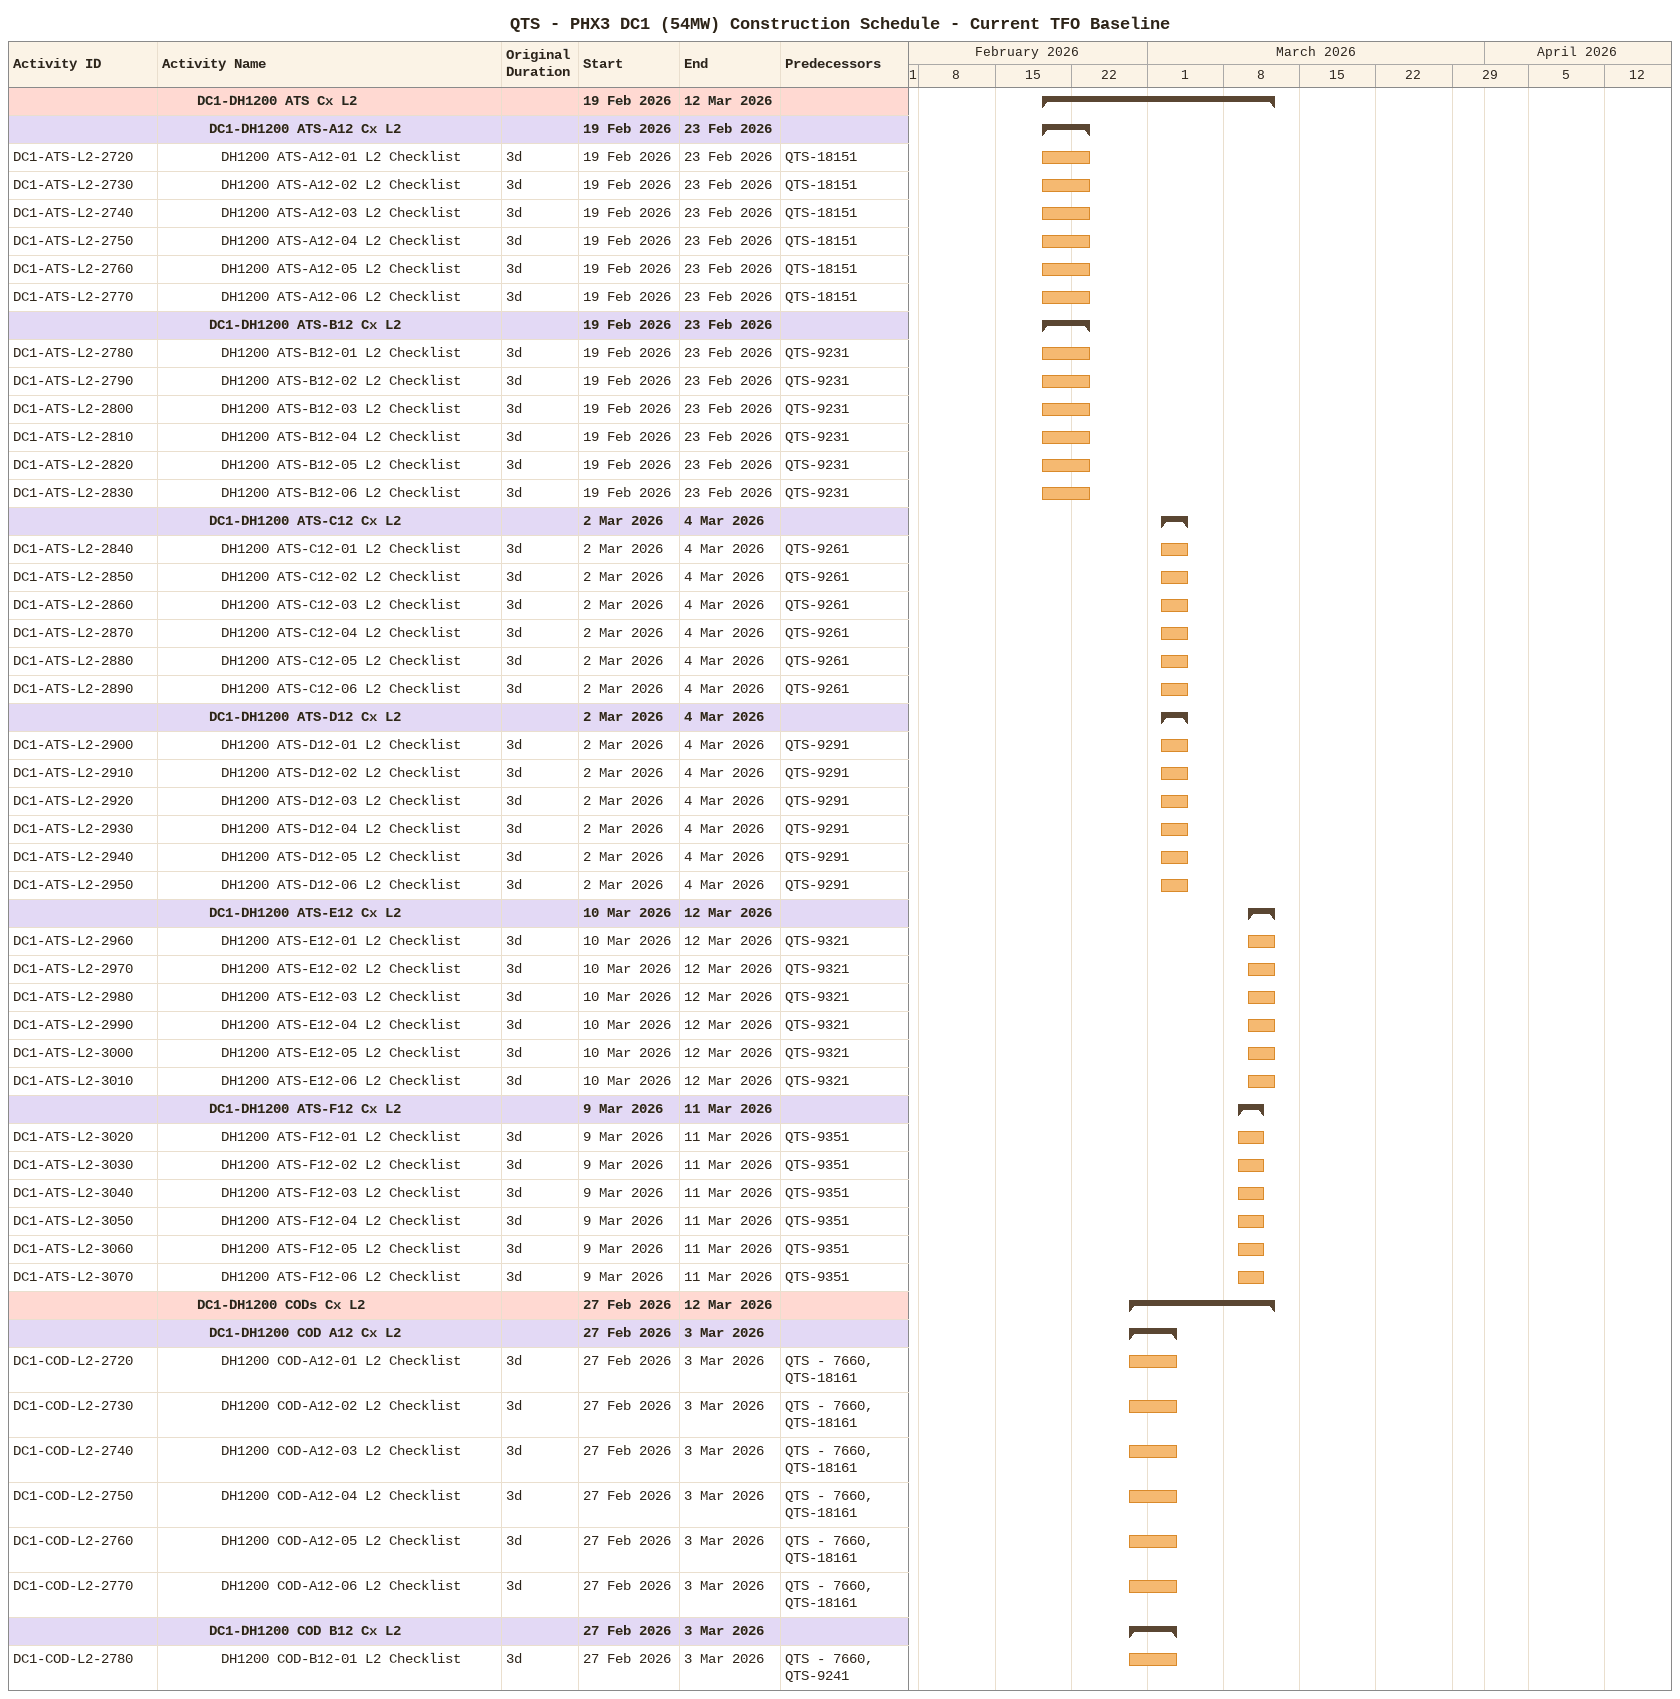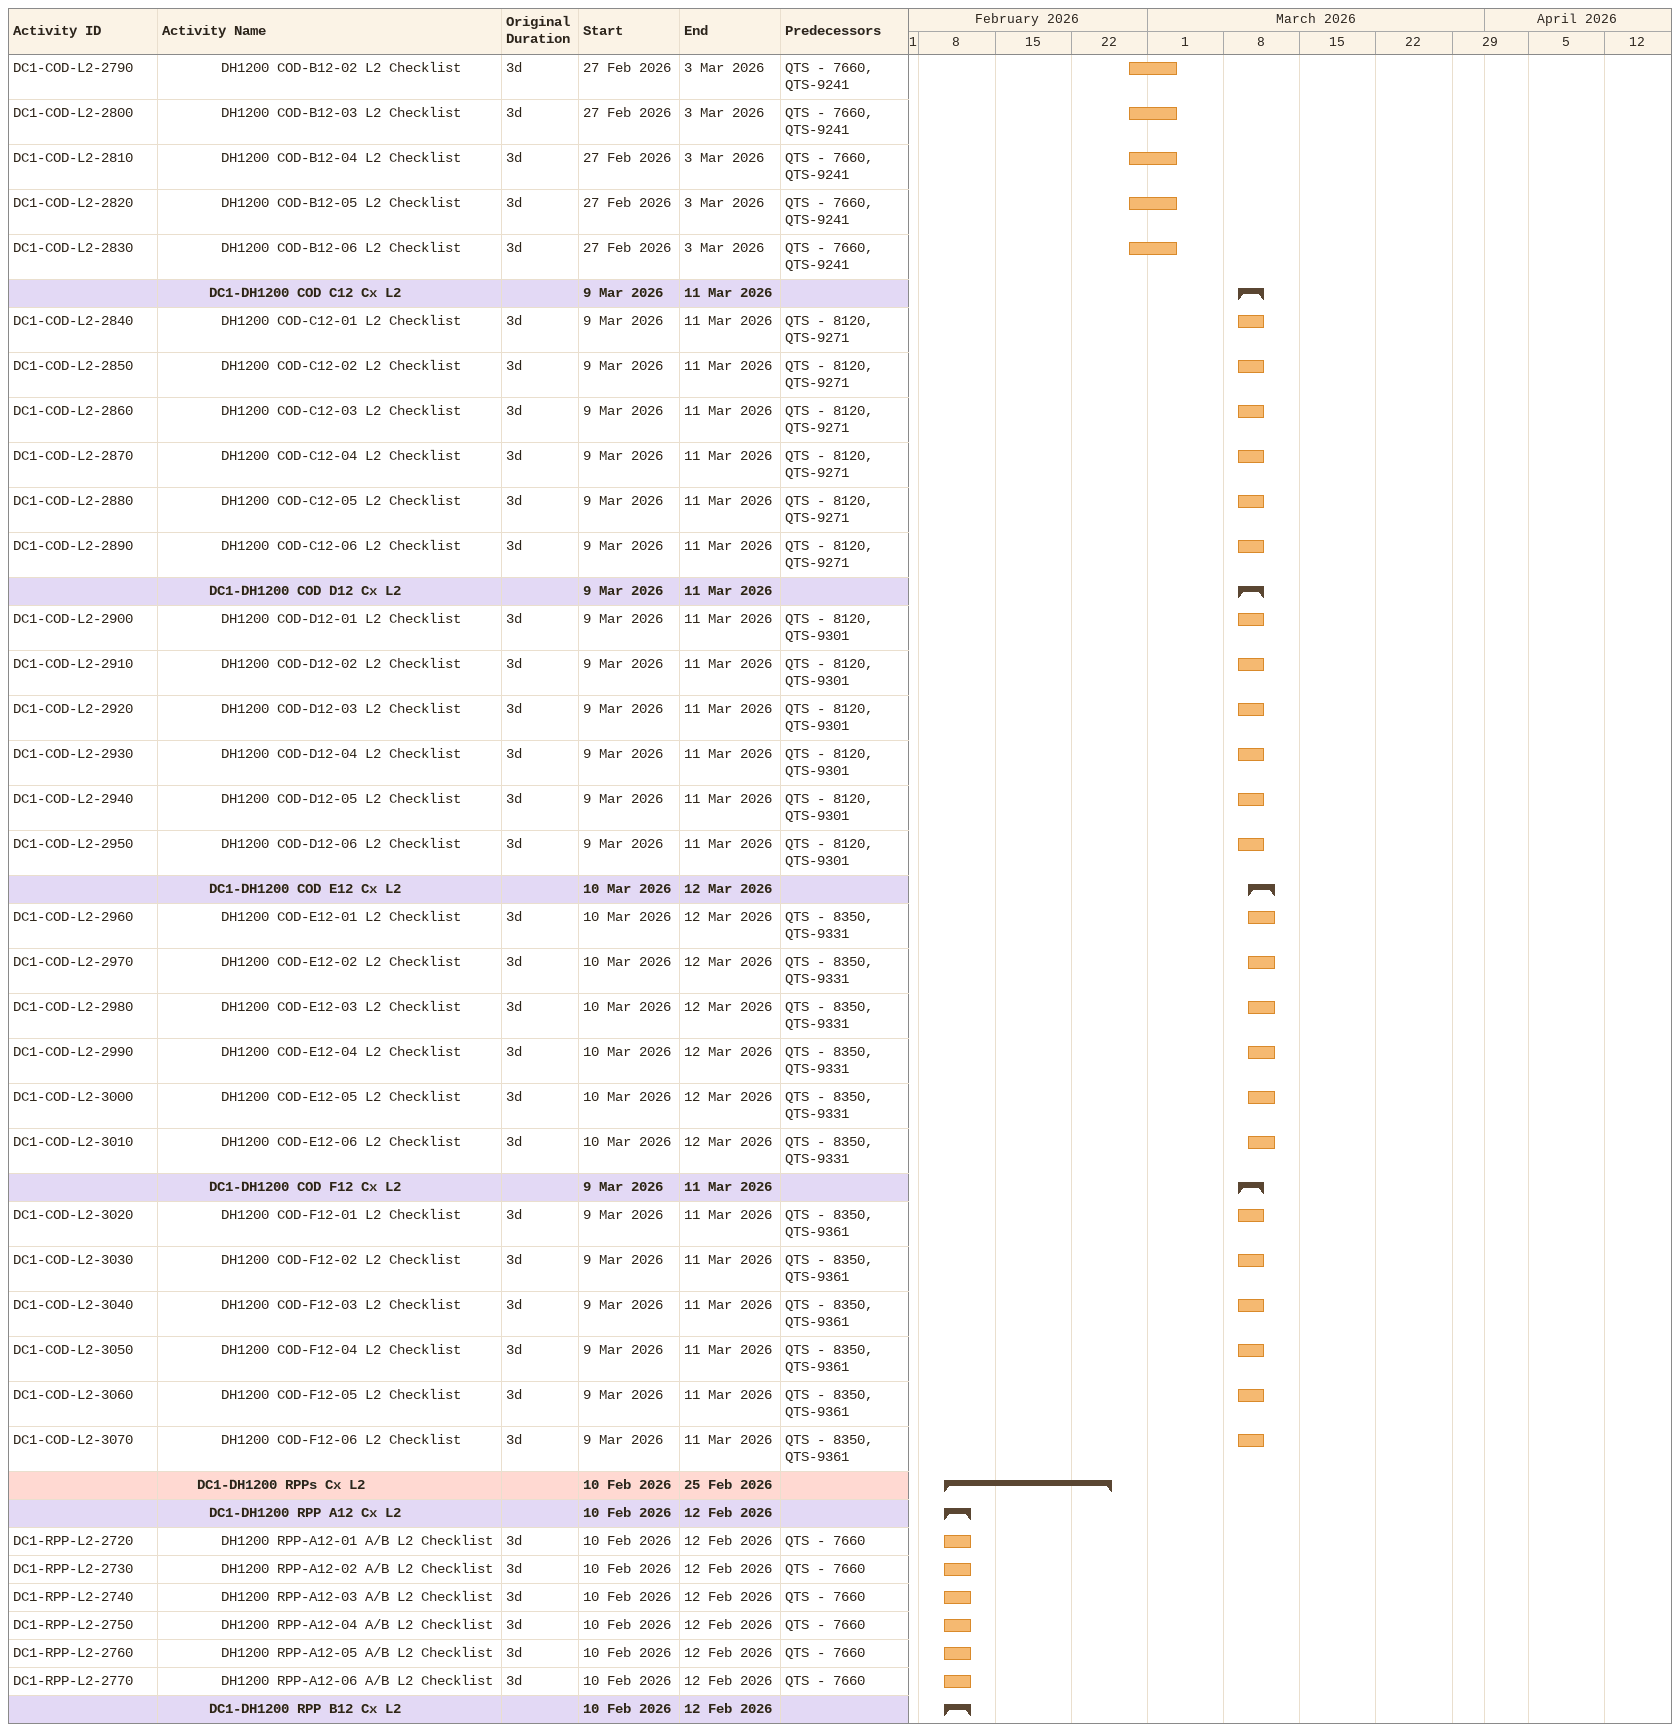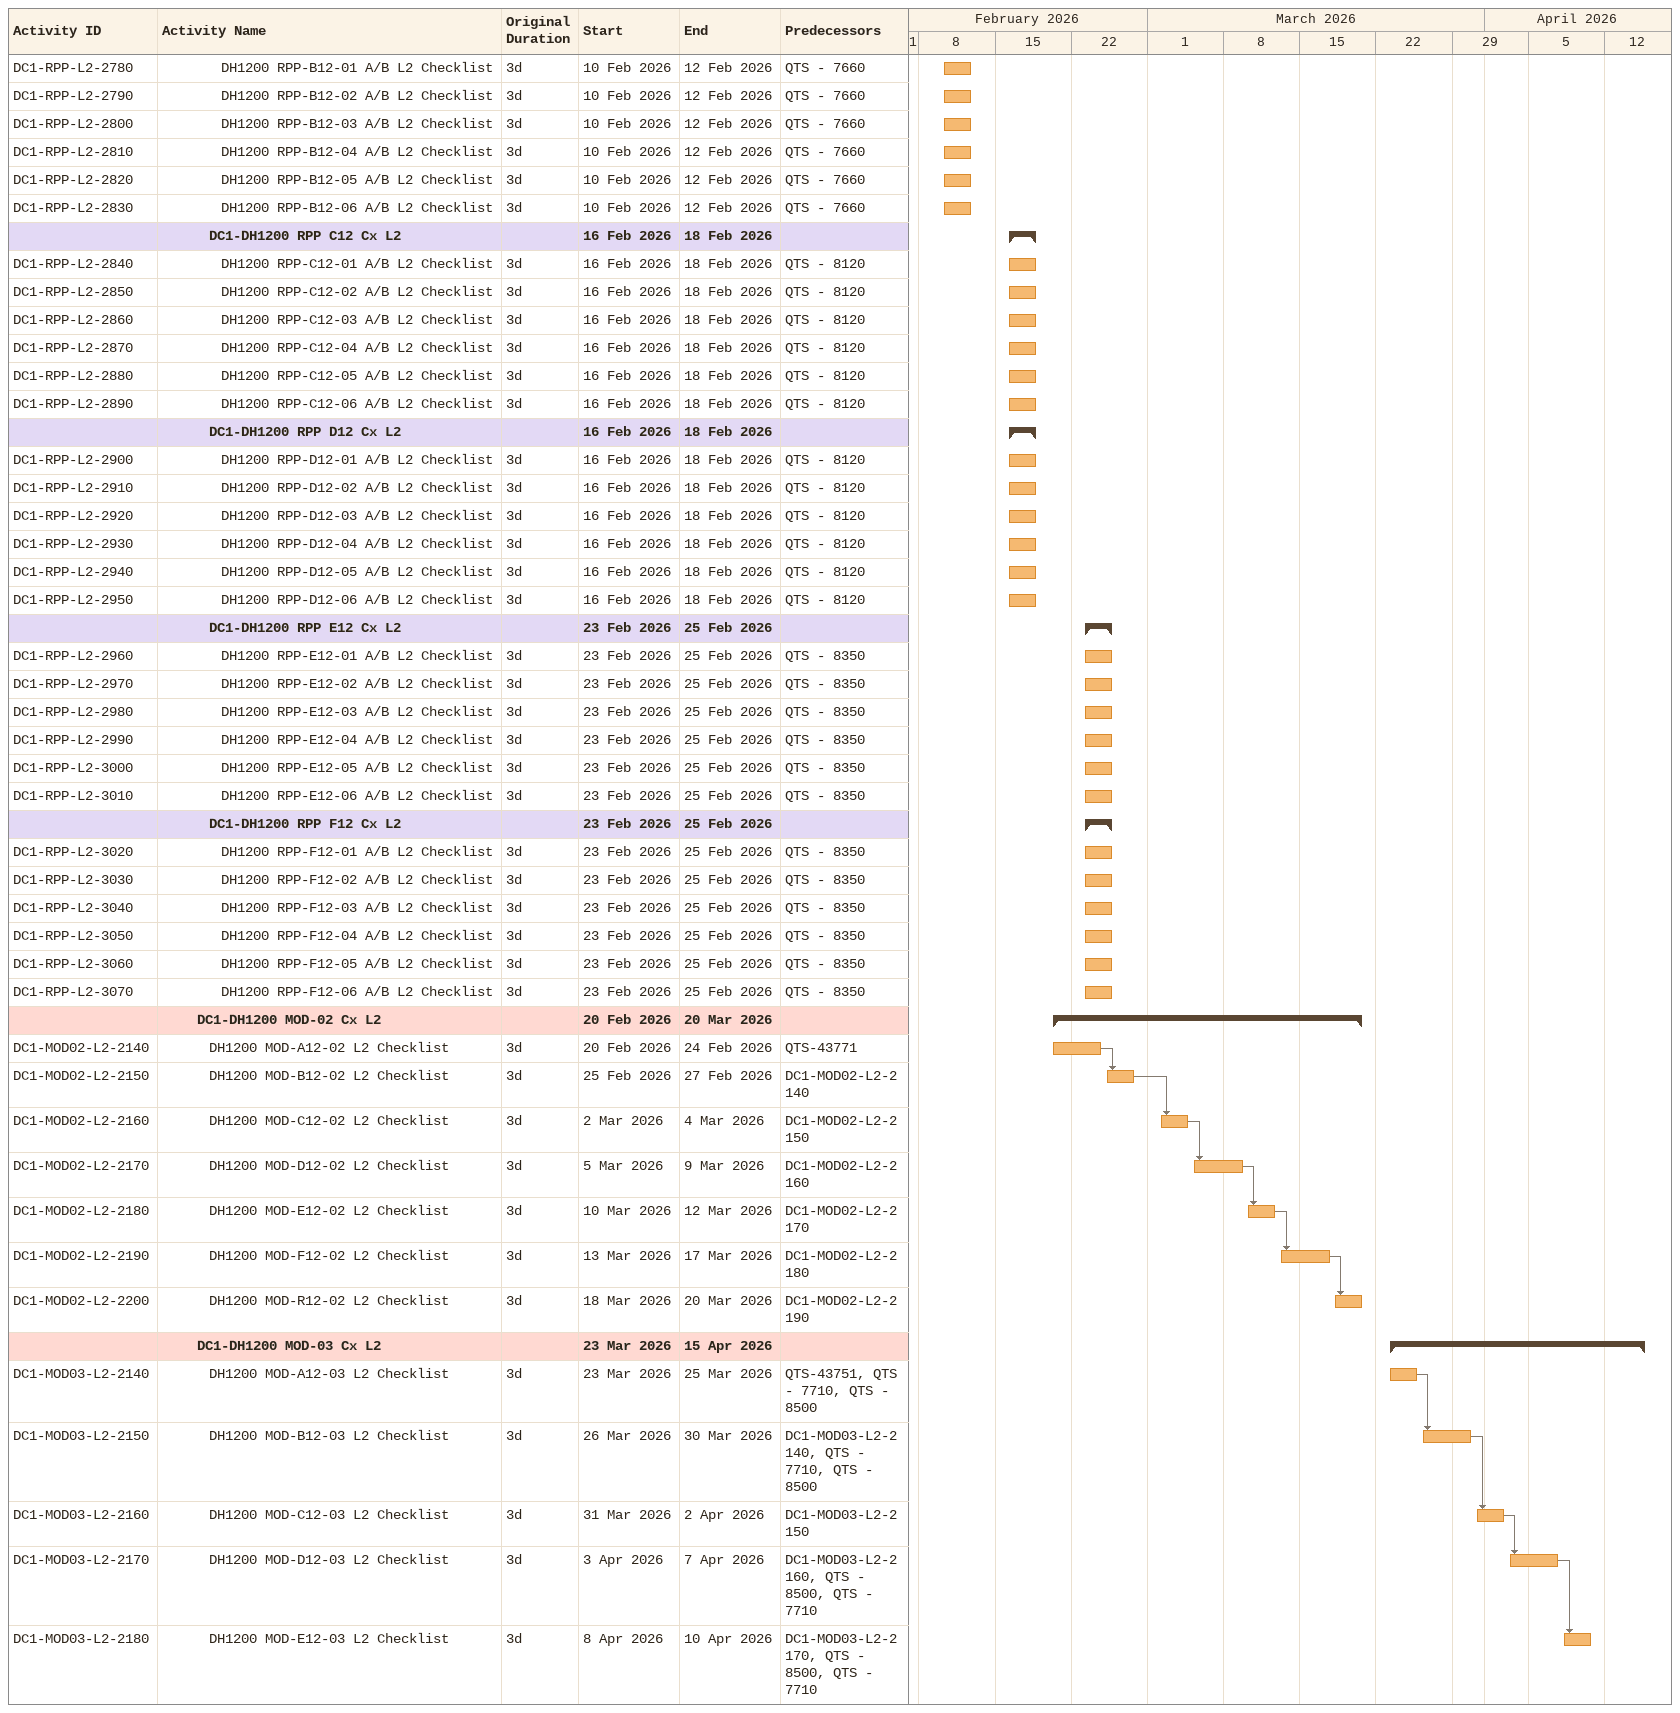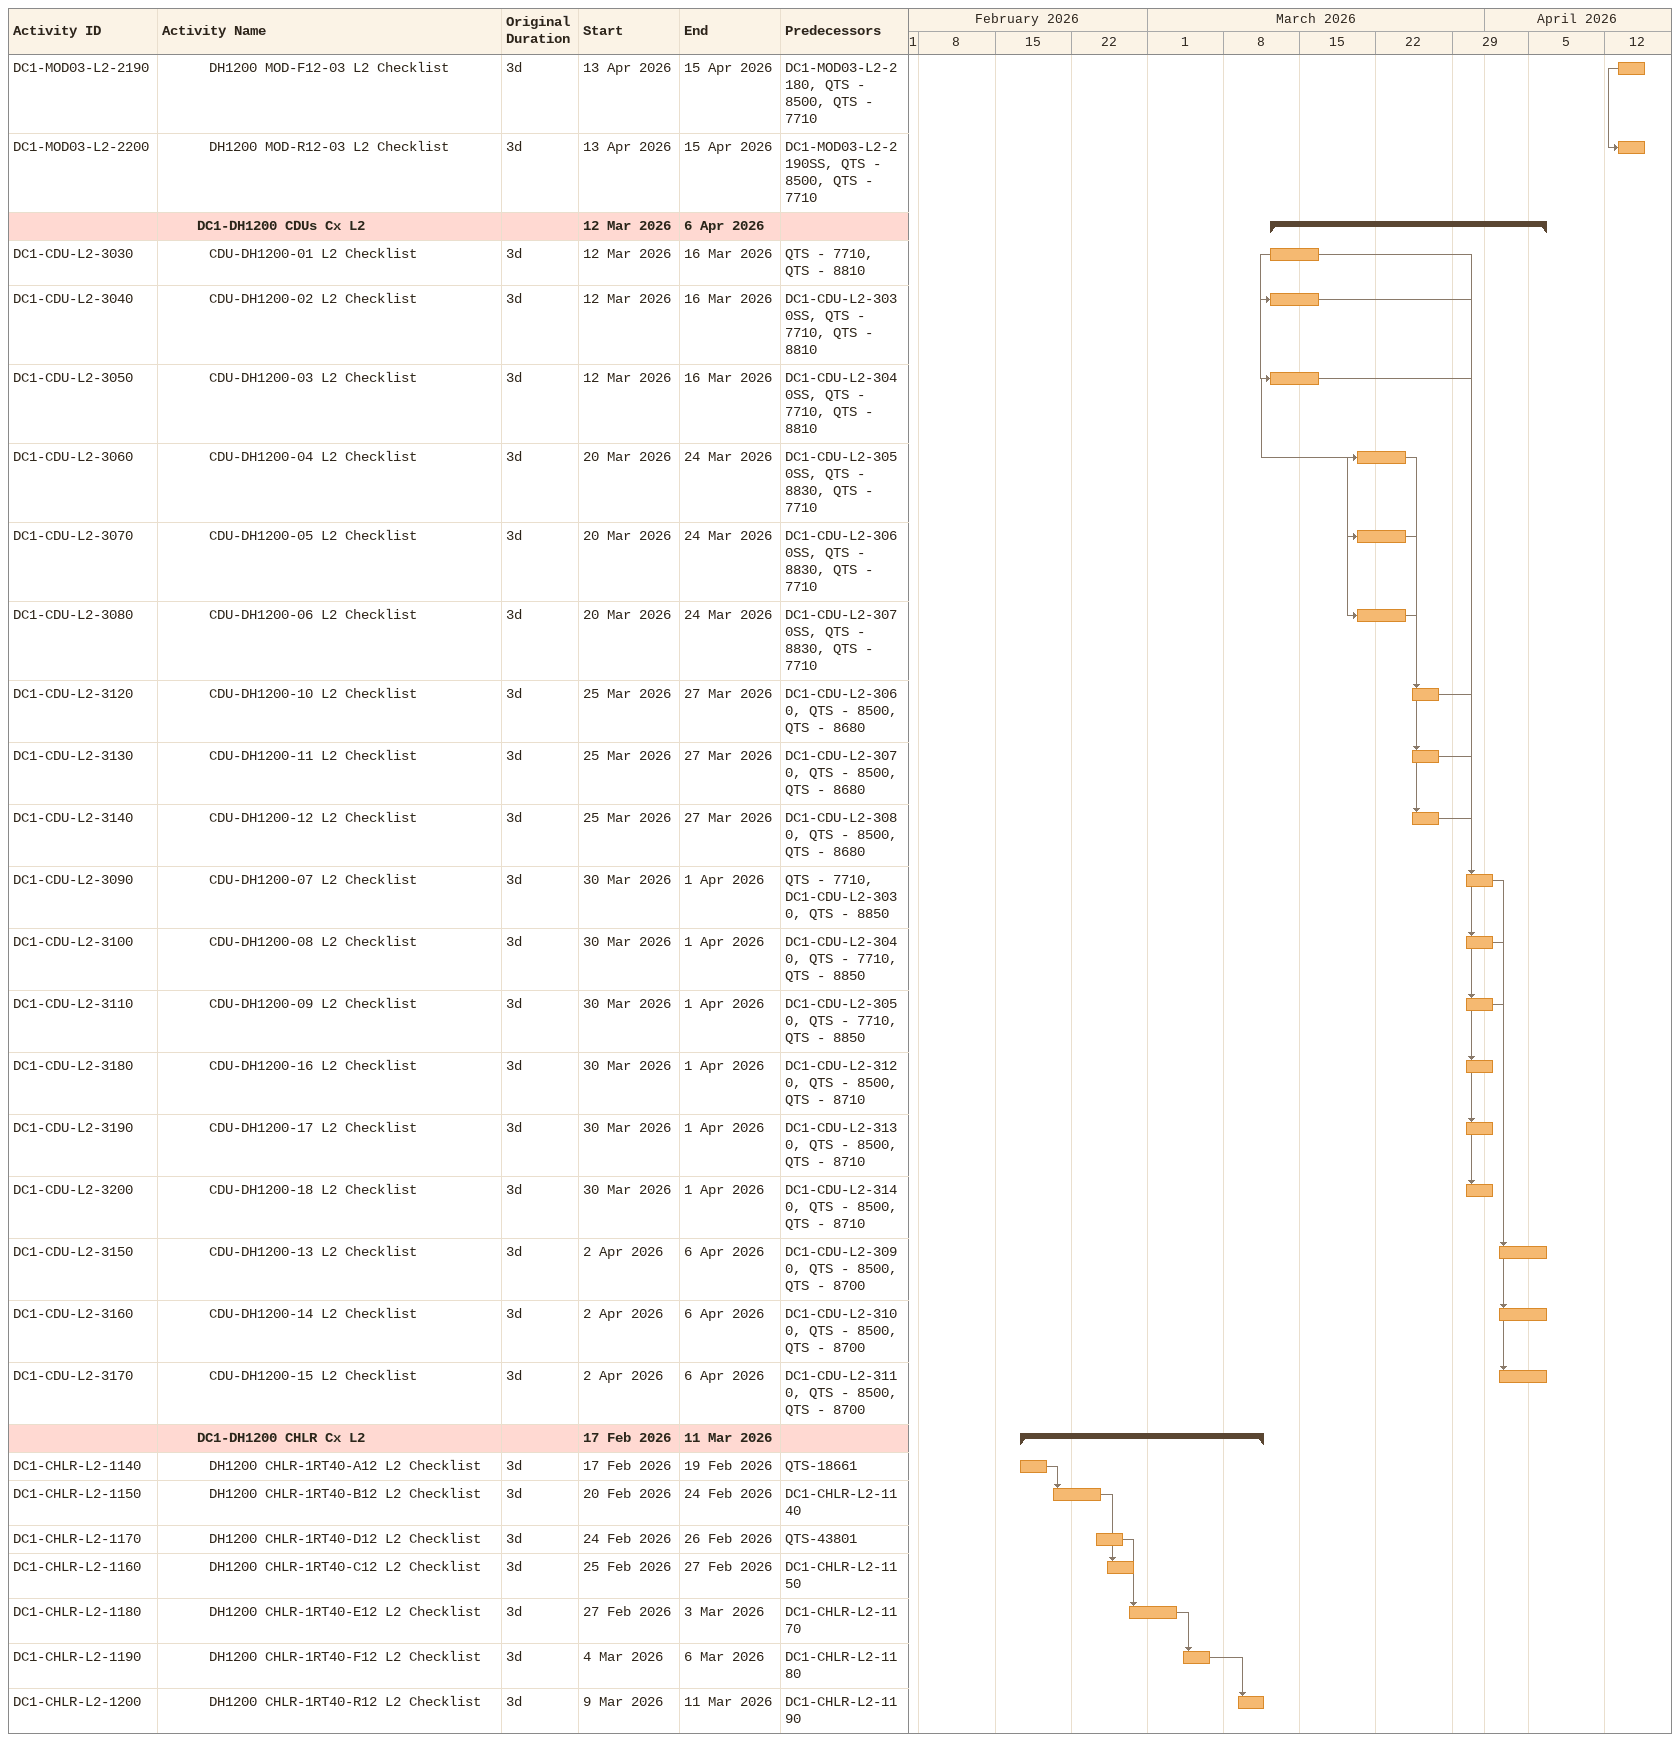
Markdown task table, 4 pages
QTS - PHX3 DC1 (54MW) Construction Schedule - Current TFO Baseline

| ID | Level | Task | Original duration | Start | Finish | Predecessors |
|---|---|---|---|---|---|---|
|  | 4 | **DC1-DH1200 ATS Cx L2** |  | 2026-02-19 | 2026-03-12 |  |
|  | 5 | **DC1-DH1200 ATS-A12 Cx L2** |  | 2026-02-19 | 2026-02-23 |  |
| DC1-ATS-L2-2720 | 6 | DH1200 ATS-A12-01 L2 Checklist | 3d | 2026-02-19 | 2026-02-23 | QTS-18151 |
| DC1-ATS-L2-2730 | 6 | DH1200 ATS-A12-02 L2 Checklist | 3d | 2026-02-19 | 2026-02-23 | QTS-18151 |
| DC1-ATS-L2-2740 | 6 | DH1200 ATS-A12-03 L2 Checklist | 3d | 2026-02-19 | 2026-02-23 | QTS-18151 |
| DC1-ATS-L2-2750 | 6 | DH1200 ATS-A12-04 L2 Checklist | 3d | 2026-02-19 | 2026-02-23 | QTS-18151 |
| DC1-ATS-L2-2760 | 6 | DH1200 ATS-A12-05 L2 Checklist | 3d | 2026-02-19 | 2026-02-23 | QTS-18151 |
| DC1-ATS-L2-2770 | 6 | DH1200 ATS-A12-06 L2 Checklist | 3d | 2026-02-19 | 2026-02-23 | QTS-18151 |
|  | 5 | **DC1-DH1200 ATS-B12 Cx L2** |  | 2026-02-19 | 2026-02-23 |  |
| DC1-ATS-L2-2780 | 6 | DH1200 ATS-B12-01 L2 Checklist | 3d | 2026-02-19 | 2026-02-23 | QTS-9231 |
| DC1-ATS-L2-2790 | 6 | DH1200 ATS-B12-02 L2 Checklist | 3d | 2026-02-19 | 2026-02-23 | QTS-9231 |
| DC1-ATS-L2-2800 | 6 | DH1200 ATS-B12-03 L2 Checklist | 3d | 2026-02-19 | 2026-02-23 | QTS-9231 |
| DC1-ATS-L2-2810 | 6 | DH1200 ATS-B12-04 L2 Checklist | 3d | 2026-02-19 | 2026-02-23 | QTS-9231 |
| DC1-ATS-L2-2820 | 6 | DH1200 ATS-B12-05 L2 Checklist | 3d | 2026-02-19 | 2026-02-23 | QTS-9231 |
| DC1-ATS-L2-2830 | 6 | DH1200 ATS-B12-06 L2 Checklist | 3d | 2026-02-19 | 2026-02-23 | QTS-9231 |
|  | 5 | **DC1-DH1200 ATS-C12 Cx L2** |  | 2026-03-02 | 2026-03-04 |  |
| DC1-ATS-L2-2840 | 6 | DH1200 ATS-C12-01 L2 Checklist | 3d | 2026-03-02 | 2026-03-04 | QTS-9261 |
| DC1-ATS-L2-2850 | 6 | DH1200 ATS-C12-02 L2 Checklist | 3d | 2026-03-02 | 2026-03-04 | QTS-9261 |
| DC1-ATS-L2-2860 | 6 | DH1200 ATS-C12-03 L2 Checklist | 3d | 2026-03-02 | 2026-03-04 | QTS-9261 |
| DC1-ATS-L2-2870 | 6 | DH1200 ATS-C12-04 L2 Checklist | 3d | 2026-03-02 | 2026-03-04 | QTS-9261 |
| DC1-ATS-L2-2880 | 6 | DH1200 ATS-C12-05 L2 Checklist | 3d | 2026-03-02 | 2026-03-04 | QTS-9261 |
| DC1-ATS-L2-2890 | 6 | DH1200 ATS-C12-06 L2 Checklist | 3d | 2026-03-02 | 2026-03-04 | QTS-9261 |
|  | 5 | **DC1-DH1200 ATS-D12 Cx L2** |  | 2026-03-02 | 2026-03-04 |  |
| DC1-ATS-L2-2900 | 6 | DH1200 ATS-D12-01 L2 Checklist | 3d | 2026-03-02 | 2026-03-04 | QTS-9291 |
| DC1-ATS-L2-2910 | 6 | DH1200 ATS-D12-02 L2 Checklist | 3d | 2026-03-02 | 2026-03-04 | QTS-9291 |
| DC1-ATS-L2-2920 | 6 | DH1200 ATS-D12-03 L2 Checklist | 3d | 2026-03-02 | 2026-03-04 | QTS-9291 |
| DC1-ATS-L2-2930 | 6 | DH1200 ATS-D12-04 L2 Checklist | 3d | 2026-03-02 | 2026-03-04 | QTS-9291 |
| DC1-ATS-L2-2940 | 6 | DH1200 ATS-D12-05 L2 Checklist | 3d | 2026-03-02 | 2026-03-04 | QTS-9291 |
| DC1-ATS-L2-2950 | 6 | DH1200 ATS-D12-06 L2 Checklist | 3d | 2026-03-02 | 2026-03-04 | QTS-9291 |
|  | 5 | **DC1-DH1200 ATS-E12 Cx L2** |  | 2026-03-10 | 2026-03-12 |  |
| DC1-ATS-L2-2960 | 6 | DH1200 ATS-E12-01 L2 Checklist | 3d | 2026-03-10 | 2026-03-12 | QTS-9321 |
| DC1-ATS-L2-2970 | 6 | DH1200 ATS-E12-02 L2 Checklist | 3d | 2026-03-10 | 2026-03-12 | QTS-9321 |
| DC1-ATS-L2-2980 | 6 | DH1200 ATS-E12-03 L2 Checklist | 3d | 2026-03-10 | 2026-03-12 | QTS-9321 |
| DC1-ATS-L2-2990 | 6 | DH1200 ATS-E12-04 L2 Checklist | 3d | 2026-03-10 | 2026-03-12 | QTS-9321 |
| DC1-ATS-L2-3000 | 6 | DH1200 ATS-E12-05 L2 Checklist | 3d | 2026-03-10 | 2026-03-12 | QTS-9321 |
| DC1-ATS-L2-3010 | 6 | DH1200 ATS-E12-06 L2 Checklist | 3d | 2026-03-10 | 2026-03-12 | QTS-9321 |
|  | 5 | **DC1-DH1200 ATS-F12 Cx L2** |  | 2026-03-09 | 2026-03-11 |  |
| DC1-ATS-L2-3020 | 6 | DH1200 ATS-F12-01 L2 Checklist | 3d | 2026-03-09 | 2026-03-11 | QTS-9351 |
| DC1-ATS-L2-3030 | 6 | DH1200 ATS-F12-02 L2 Checklist | 3d | 2026-03-09 | 2026-03-11 | QTS-9351 |
| DC1-ATS-L2-3040 | 6 | DH1200 ATS-F12-03 L2 Checklist | 3d | 2026-03-09 | 2026-03-11 | QTS-9351 |
| DC1-ATS-L2-3050 | 6 | DH1200 ATS-F12-04 L2 Checklist | 3d | 2026-03-09 | 2026-03-11 | QTS-9351 |
| DC1-ATS-L2-3060 | 6 | DH1200 ATS-F12-05 L2 Checklist | 3d | 2026-03-09 | 2026-03-11 | QTS-9351 |
| DC1-ATS-L2-3070 | 6 | DH1200 ATS-F12-06 L2 Checklist | 3d | 2026-03-09 | 2026-03-11 | QTS-9351 |
|  | 4 | **DC1-DH1200 CODs Cx L2** |  | 2026-02-27 | 2026-03-12 |  |
|  | 5 | **DC1-DH1200 COD A12 Cx L2** |  | 2026-02-27 | 2026-03-03 |  |
| DC1-COD-L2-2720 | 6 | DH1200 COD-A12-01 L2 Checklist | 3d | 2026-02-27 | 2026-03-03 | QTS - 7660, QTS-18161 |
| DC1-COD-L2-2730 | 6 | DH1200 COD-A12-02 L2 Checklist | 3d | 2026-02-27 | 2026-03-03 | QTS - 7660, QTS-18161 |
| DC1-COD-L2-2740 | 6 | DH1200 COD-A12-03 L2 Checklist | 3d | 2026-02-27 | 2026-03-03 | QTS - 7660, QTS-18161 |
| DC1-COD-L2-2750 | 6 | DH1200 COD-A12-04 L2 Checklist | 3d | 2026-02-27 | 2026-03-03 | QTS - 7660, QTS-18161 |
| DC1-COD-L2-2760 | 6 | DH1200 COD-A12-05 L2 Checklist | 3d | 2026-02-27 | 2026-03-03 | QTS - 7660, QTS-18161 |
| DC1-COD-L2-2770 | 6 | DH1200 COD-A12-06 L2 Checklist | 3d | 2026-02-27 | 2026-03-03 | QTS - 7660, QTS-18161 |
|  | 5 | **DC1-DH1200 COD B12 Cx L2** |  | 2026-02-27 | 2026-03-03 |  |
| DC1-COD-L2-2780 | 6 | DH1200 COD-B12-01 L2 Checklist | 3d | 2026-02-27 | 2026-03-03 | QTS - 7660, QTS-9241 |
| DC1-COD-L2-2790 | 6 | DH1200 COD-B12-02 L2 Checklist | 3d | 2026-02-27 | 2026-03-03 | QTS - 7660, QTS-9241 |
| DC1-COD-L2-2800 | 6 | DH1200 COD-B12-03 L2 Checklist | 3d | 2026-02-27 | 2026-03-03 | QTS - 7660, QTS-9241 |
| DC1-COD-L2-2810 | 6 | DH1200 COD-B12-04 L2 Checklist | 3d | 2026-02-27 | 2026-03-03 | QTS - 7660, QTS-9241 |
| DC1-COD-L2-2820 | 6 | DH1200 COD-B12-05 L2 Checklist | 3d | 2026-02-27 | 2026-03-03 | QTS - 7660, QTS-9241 |
| DC1-COD-L2-2830 | 6 | DH1200 COD-B12-06 L2 Checklist | 3d | 2026-02-27 | 2026-03-03 | QTS - 7660, QTS-9241 |
|  | 5 | **DC1-DH1200 COD C12 Cx L2** |  | 2026-03-09 | 2026-03-11 |  |
| DC1-COD-L2-2840 | 6 | DH1200 COD-C12-01 L2 Checklist | 3d | 2026-03-09 | 2026-03-11 | QTS - 8120, QTS-9271 |
| DC1-COD-L2-2850 | 6 | DH1200 COD-C12-02 L2 Checklist | 3d | 2026-03-09 | 2026-03-11 | QTS - 8120, QTS-9271 |
| DC1-COD-L2-2860 | 6 | DH1200 COD-C12-03 L2 Checklist | 3d | 2026-03-09 | 2026-03-11 | QTS - 8120, QTS-9271 |
| DC1-COD-L2-2870 | 6 | DH1200 COD-C12-04 L2 Checklist | 3d | 2026-03-09 | 2026-03-11 | QTS - 8120, QTS-9271 |
| DC1-COD-L2-2880 | 6 | DH1200 COD-C12-05 L2 Checklist | 3d | 2026-03-09 | 2026-03-11 | QTS - 8120, QTS-9271 |
| DC1-COD-L2-2890 | 6 | DH1200 COD-C12-06 L2 Checklist | 3d | 2026-03-09 | 2026-03-11 | QTS - 8120, QTS-9271 |
|  | 5 | **DC1-DH1200 COD D12 Cx L2** |  | 2026-03-09 | 2026-03-11 |  |
| DC1-COD-L2-2900 | 6 | DH1200 COD-D12-01 L2 Checklist | 3d | 2026-03-09 | 2026-03-11 | QTS - 8120, QTS-9301 |
| DC1-COD-L2-2910 | 6 | DH1200 COD-D12-02 L2 Checklist | 3d | 2026-03-09 | 2026-03-11 | QTS - 8120, QTS-9301 |
| DC1-COD-L2-2920 | 6 | DH1200 COD-D12-03 L2 Checklist | 3d | 2026-03-09 | 2026-03-11 | QTS - 8120, QTS-9301 |
| DC1-COD-L2-2930 | 6 | DH1200 COD-D12-04 L2 Checklist | 3d | 2026-03-09 | 2026-03-11 | QTS - 8120, QTS-9301 |
| DC1-COD-L2-2940 | 6 | DH1200 COD-D12-05 L2 Checklist | 3d | 2026-03-09 | 2026-03-11 | QTS - 8120, QTS-9301 |
| DC1-COD-L2-2950 | 6 | DH1200 COD-D12-06 L2 Checklist | 3d | 2026-03-09 | 2026-03-11 | QTS - 8120, QTS-9301 |
|  | 5 | **DC1-DH1200 COD E12 Cx L2** |  | 2026-03-10 | 2026-03-12 |  |
| DC1-COD-L2-2960 | 6 | DH1200 COD-E12-01 L2 Checklist | 3d | 2026-03-10 | 2026-03-12 | QTS - 8350, QTS-9331 |
| DC1-COD-L2-2970 | 6 | DH1200 COD-E12-02 L2 Checklist | 3d | 2026-03-10 | 2026-03-12 | QTS - 8350, QTS-9331 |
| DC1-COD-L2-2980 | 6 | DH1200 COD-E12-03 L2 Checklist | 3d | 2026-03-10 | 2026-03-12 | QTS - 8350, QTS-9331 |
| DC1-COD-L2-2990 | 6 | DH1200 COD-E12-04 L2 Checklist | 3d | 2026-03-10 | 2026-03-12 | QTS - 8350, QTS-9331 |
| DC1-COD-L2-3000 | 6 | DH1200 COD-E12-05 L2 Checklist | 3d | 2026-03-10 | 2026-03-12 | QTS - 8350, QTS-9331 |
| DC1-COD-L2-3010 | 6 | DH1200 COD-E12-06 L2 Checklist | 3d | 2026-03-10 | 2026-03-12 | QTS - 8350, QTS-9331 |
|  | 5 | **DC1-DH1200 COD F12 Cx L2** |  | 2026-03-09 | 2026-03-11 |  |
| DC1-COD-L2-3020 | 6 | DH1200 COD-F12-01 L2 Checklist | 3d | 2026-03-09 | 2026-03-11 | QTS - 8350, QTS-9361 |
| DC1-COD-L2-3030 | 6 | DH1200 COD-F12-02 L2 Checklist | 3d | 2026-03-09 | 2026-03-11 | QTS - 8350, QTS-9361 |
| DC1-COD-L2-3040 | 6 | DH1200 COD-F12-03 L2 Checklist | 3d | 2026-03-09 | 2026-03-11 | QTS - 8350, QTS-9361 |
| DC1-COD-L2-3050 | 6 | DH1200 COD-F12-04 L2 Checklist | 3d | 2026-03-09 | 2026-03-11 | QTS - 8350, QTS-9361 |
| DC1-COD-L2-3060 | 6 | DH1200 COD-F12-05 L2 Checklist | 3d | 2026-03-09 | 2026-03-11 | QTS - 8350, QTS-9361 |
| DC1-COD-L2-3070 | 6 | DH1200 COD-F12-06 L2 Checklist | 3d | 2026-03-09 | 2026-03-11 | QTS - 8350, QTS-9361 |
|  | 4 | **DC1-DH1200 RPPs Cx L2** |  | 2026-02-10 | 2026-02-25 |  |
|  | 5 | **DC1-DH1200 RPP A12 Cx L2** |  | 2026-02-10 | 2026-02-12 |  |
| DC1-RPP-L2-2720 | 6 | DH1200 RPP-A12-01 A/B L2 Checklist | 3d | 2026-02-10 | 2026-02-12 | QTS - 7660 |
| DC1-RPP-L2-2730 | 6 | DH1200 RPP-A12-02 A/B L2 Checklist | 3d | 2026-02-10 | 2026-02-12 | QTS - 7660 |
| DC1-RPP-L2-2740 | 6 | DH1200 RPP-A12-03 A/B L2 Checklist | 3d | 2026-02-10 | 2026-02-12 | QTS - 7660 |
| DC1-RPP-L2-2750 | 6 | DH1200 RPP-A12-04 A/B L2 Checklist | 3d | 2026-02-10 | 2026-02-12 | QTS - 7660 |
| DC1-RPP-L2-2760 | 6 | DH1200 RPP-A12-05 A/B L2 Checklist | 3d | 2026-02-10 | 2026-02-12 | QTS - 7660 |
| DC1-RPP-L2-2770 | 6 | DH1200 RPP-A12-06 A/B L2 Checklist | 3d | 2026-02-10 | 2026-02-12 | QTS - 7660 |
|  | 5 | **DC1-DH1200 RPP B12 Cx L2** |  | 2026-02-10 | 2026-02-12 |  |
| DC1-RPP-L2-2780 | 6 | DH1200 RPP-B12-01 A/B L2 Checklist | 3d | 2026-02-10 | 2026-02-12 | QTS - 7660 |
| DC1-RPP-L2-2790 | 6 | DH1200 RPP-B12-02 A/B L2 Checklist | 3d | 2026-02-10 | 2026-02-12 | QTS - 7660 |
| DC1-RPP-L2-2800 | 6 | DH1200 RPP-B12-03 A/B L2 Checklist | 3d | 2026-02-10 | 2026-02-12 | QTS - 7660 |
| DC1-RPP-L2-2810 | 6 | DH1200 RPP-B12-04 A/B L2 Checklist | 3d | 2026-02-10 | 2026-02-12 | QTS - 7660 |
| DC1-RPP-L2-2820 | 6 | DH1200 RPP-B12-05 A/B L2 Checklist | 3d | 2026-02-10 | 2026-02-12 | QTS - 7660 |
| DC1-RPP-L2-2830 | 6 | DH1200 RPP-B12-06 A/B L2 Checklist | 3d | 2026-02-10 | 2026-02-12 | QTS - 7660 |
|  | 5 | **DC1-DH1200 RPP C12 Cx L2** |  | 2026-02-16 | 2026-02-18 |  |
| DC1-RPP-L2-2840 | 6 | DH1200 RPP-C12-01 A/B L2 Checklist | 3d | 2026-02-16 | 2026-02-18 | QTS - 8120 |
| DC1-RPP-L2-2850 | 6 | DH1200 RPP-C12-02 A/B L2 Checklist | 3d | 2026-02-16 | 2026-02-18 | QTS - 8120 |
| DC1-RPP-L2-2860 | 6 | DH1200 RPP-C12-03 A/B L2 Checklist | 3d | 2026-02-16 | 2026-02-18 | QTS - 8120 |
| DC1-RPP-L2-2870 | 6 | DH1200 RPP-C12-04 A/B L2 Checklist | 3d | 2026-02-16 | 2026-02-18 | QTS - 8120 |
| DC1-RPP-L2-2880 | 6 | DH1200 RPP-C12-05 A/B L2 Checklist | 3d | 2026-02-16 | 2026-02-18 | QTS - 8120 |
| DC1-RPP-L2-2890 | 6 | DH1200 RPP-C12-06 A/B L2 Checklist | 3d | 2026-02-16 | 2026-02-18 | QTS - 8120 |
|  | 5 | **DC1-DH1200 RPP D12 Cx L2** |  | 2026-02-16 | 2026-02-18 |  |
| DC1-RPP-L2-2900 | 6 | DH1200 RPP-D12-01 A/B L2 Checklist | 3d | 2026-02-16 | 2026-02-18 | QTS - 8120 |
| DC1-RPP-L2-2910 | 6 | DH1200 RPP-D12-02 A/B L2 Checklist | 3d | 2026-02-16 | 2026-02-18 | QTS - 8120 |
| DC1-RPP-L2-2920 | 6 | DH1200 RPP-D12-03 A/B L2 Checklist | 3d | 2026-02-16 | 2026-02-18 | QTS - 8120 |
| DC1-RPP-L2-2930 | 6 | DH1200 RPP-D12-04 A/B L2 Checklist | 3d | 2026-02-16 | 2026-02-18 | QTS - 8120 |
| DC1-RPP-L2-2940 | 6 | DH1200 RPP-D12-05 A/B L2 Checklist | 3d | 2026-02-16 | 2026-02-18 | QTS - 8120 |
| DC1-RPP-L2-2950 | 6 | DH1200 RPP-D12-06 A/B L2 Checklist | 3d | 2026-02-16 | 2026-02-18 | QTS - 8120 |
|  | 5 | **DC1-DH1200 RPP E12 Cx L2** |  | 2026-02-23 | 2026-02-25 |  |
| DC1-RPP-L2-2960 | 6 | DH1200 RPP-E12-01 A/B L2 Checklist | 3d | 2026-02-23 | 2026-02-25 | QTS - 8350 |
| DC1-RPP-L2-2970 | 6 | DH1200 RPP-E12-02 A/B L2 Checklist | 3d | 2026-02-23 | 2026-02-25 | QTS - 8350 |
| DC1-RPP-L2-2980 | 6 | DH1200 RPP-E12-03 A/B L2 Checklist | 3d | 2026-02-23 | 2026-02-25 | QTS - 8350 |
| DC1-RPP-L2-2990 | 6 | DH1200 RPP-E12-04 A/B L2 Checklist | 3d | 2026-02-23 | 2026-02-25 | QTS - 8350 |
| DC1-RPP-L2-3000 | 6 | DH1200 RPP-E12-05 A/B L2 Checklist | 3d | 2026-02-23 | 2026-02-25 | QTS - 8350 |
| DC1-RPP-L2-3010 | 6 | DH1200 RPP-E12-06 A/B L2 Checklist | 3d | 2026-02-23 | 2026-02-25 | QTS - 8350 |
|  | 5 | **DC1-DH1200 RPP F12 Cx L2** |  | 2026-02-23 | 2026-02-25 |  |
| DC1-RPP-L2-3020 | 6 | DH1200 RPP-F12-01 A/B L2 Checklist | 3d | 2026-02-23 | 2026-02-25 | QTS - 8350 |
| DC1-RPP-L2-3030 | 6 | DH1200 RPP-F12-02 A/B L2 Checklist | 3d | 2026-02-23 | 2026-02-25 | QTS - 8350 |
| DC1-RPP-L2-3040 | 6 | DH1200 RPP-F12-03 A/B L2 Checklist | 3d | 2026-02-23 | 2026-02-25 | QTS - 8350 |
| DC1-RPP-L2-3050 | 6 | DH1200 RPP-F12-04 A/B L2 Checklist | 3d | 2026-02-23 | 2026-02-25 | QTS - 8350 |
| DC1-RPP-L2-3060 | 6 | DH1200 RPP-F12-05 A/B L2 Checklist | 3d | 2026-02-23 | 2026-02-25 | QTS - 8350 |
| DC1-RPP-L2-3070 | 6 | DH1200 RPP-F12-06 A/B L2 Checklist | 3d | 2026-02-23 | 2026-02-25 | QTS - 8350 |
|  | 4 | **DC1-DH1200 MOD-02 Cx L2** |  | 2026-02-20 | 2026-03-20 |  |
| DC1-MOD02-L2-2140 | 5 | DH1200 MOD-A12-02 L2 Checklist | 3d | 2026-02-20 | 2026-02-24 | QTS-43771 |
| DC1-MOD02-L2-2150 | 5 | DH1200 MOD-B12-02 L2 Checklist | 3d | 2026-02-25 | 2026-02-27 | DC1-MOD02-L2-2140 |
| DC1-MOD02-L2-2160 | 5 | DH1200 MOD-C12-02 L2 Checklist | 3d | 2026-03-02 | 2026-03-04 | DC1-MOD02-L2-2150 |
| DC1-MOD02-L2-2170 | 5 | DH1200 MOD-D12-02 L2 Checklist | 3d | 2026-03-05 | 2026-03-09 | DC1-MOD02-L2-2160 |
| DC1-MOD02-L2-2180 | 5 | DH1200 MOD-E12-02 L2 Checklist | 3d | 2026-03-10 | 2026-03-12 | DC1-MOD02-L2-2170 |
| DC1-MOD02-L2-2190 | 5 | DH1200 MOD-F12-02 L2 Checklist | 3d | 2026-03-13 | 2026-03-17 | DC1-MOD02-L2-2180 |
| DC1-MOD02-L2-2200 | 5 | DH1200 MOD-R12-02 L2 Checklist | 3d | 2026-03-18 | 2026-03-20 | DC1-MOD02-L2-2190 |
|  | 4 | **DC1-DH1200 MOD-03 Cx L2** |  | 2026-03-23 | 2026-04-15 |  |
| DC1-MOD03-L2-2140 | 5 | DH1200 MOD-A12-03 L2 Checklist | 3d | 2026-03-23 | 2026-03-25 | QTS-43751, QTS - 7710, QTS - 8500 |
| DC1-MOD03-L2-2150 | 5 | DH1200 MOD-B12-03 L2 Checklist | 3d | 2026-03-26 | 2026-03-30 | DC1-MOD03-L2-2140, QTS - 7710, QTS - 8500 |
| DC1-MOD03-L2-2160 | 5 | DH1200 MOD-C12-03 L2 Checklist | 3d | 2026-03-31 | 2026-04-02 | DC1-MOD03-L2-2150 |
| DC1-MOD03-L2-2170 | 5 | DH1200 MOD-D12-03 L2 Checklist | 3d | 2026-04-03 | 2026-04-07 | DC1-MOD03-L2-2160, QTS - 8500, QTS - 7710 |
| DC1-MOD03-L2-2180 | 5 | DH1200 MOD-E12-03 L2 Checklist | 3d | 2026-04-08 | 2026-04-10 | DC1-MOD03-L2-2170, QTS - 8500, QTS - 7710 |
| DC1-MOD03-L2-2190 | 5 | DH1200 MOD-F12-03 L2 Checklist | 3d | 2026-04-13 | 2026-04-15 | DC1-MOD03-L2-2180, QTS - 8500, QTS - 7710 |
| DC1-MOD03-L2-2200 | 5 | DH1200 MOD-R12-03 L2 Checklist | 3d | 2026-04-13 | 2026-04-15 | DC1-MOD03-L2-2190SS, QTS - 8500, QTS - 7710 |
|  | 4 | **DC1-DH1200 CDUs Cx L2** |  | 2026-03-12 | 2026-04-06 |  |
| DC1-CDU-L2-3030 | 5 | CDU-DH1200-01 L2 Checklist | 3d | 2026-03-12 | 2026-03-16 | QTS - 7710, QTS - 8810 |
| DC1-CDU-L2-3040 | 5 | CDU-DH1200-02 L2 Checklist | 3d | 2026-03-12 | 2026-03-16 | DC1-CDU-L2-3030SS, QTS - 7710, QTS - 8810 |
| DC1-CDU-L2-3050 | 5 | CDU-DH1200-03 L2 Checklist | 3d | 2026-03-12 | 2026-03-16 | DC1-CDU-L2-3040SS, QTS - 7710, QTS - 8810 |
| DC1-CDU-L2-3060 | 5 | CDU-DH1200-04 L2 Checklist | 3d | 2026-03-20 | 2026-03-24 | DC1-CDU-L2-3050SS, QTS - 8830, QTS - 7710 |
| DC1-CDU-L2-3070 | 5 | CDU-DH1200-05 L2 Checklist | 3d | 2026-03-20 | 2026-03-24 | DC1-CDU-L2-3060SS, QTS - 8830, QTS - 7710 |
| DC1-CDU-L2-3080 | 5 | CDU-DH1200-06 L2 Checklist | 3d | 2026-03-20 | 2026-03-24 | DC1-CDU-L2-3070SS, QTS - 8830, QTS - 7710 |
| DC1-CDU-L2-3120 | 5 | CDU-DH1200-10 L2 Checklist | 3d | 2026-03-25 | 2026-03-27 | DC1-CDU-L2-3060, QTS - 8500, QTS - 8680 |
| DC1-CDU-L2-3130 | 5 | CDU-DH1200-11 L2 Checklist | 3d | 2026-03-25 | 2026-03-27 | DC1-CDU-L2-3070, QTS - 8500, QTS - 8680 |
| DC1-CDU-L2-3140 | 5 | CDU-DH1200-12 L2 Checklist | 3d | 2026-03-25 | 2026-03-27 | DC1-CDU-L2-3080, QTS - 8500, QTS - 8680 |
| DC1-CDU-L2-3090 | 5 | CDU-DH1200-07 L2 Checklist | 3d | 2026-03-30 | 2026-04-01 | QTS - 7710, DC1-CDU-L2-3030, QTS - 8850 |
| DC1-CDU-L2-3100 | 5 | CDU-DH1200-08 L2 Checklist | 3d | 2026-03-30 | 2026-04-01 | DC1-CDU-L2-3040, QTS - 7710, QTS - 8850 |
| DC1-CDU-L2-3110 | 5 | CDU-DH1200-09 L2 Checklist | 3d | 2026-03-30 | 2026-04-01 | DC1-CDU-L2-3050, QTS - 7710, QTS - 8850 |
| DC1-CDU-L2-3180 | 5 | CDU-DH1200-16 L2 Checklist | 3d | 2026-03-30 | 2026-04-01 | DC1-CDU-L2-3120, QTS - 8500, QTS - 8710 |
| DC1-CDU-L2-3190 | 5 | CDU-DH1200-17 L2 Checklist | 3d | 2026-03-30 | 2026-04-01 | DC1-CDU-L2-3130, QTS - 8500, QTS - 8710 |
| DC1-CDU-L2-3200 | 5 | CDU-DH1200-18 L2 Checklist | 3d | 2026-03-30 | 2026-04-01 | DC1-CDU-L2-3140, QTS - 8500, QTS - 8710 |
| DC1-CDU-L2-3150 | 5 | CDU-DH1200-13 L2 Checklist | 3d | 2026-04-02 | 2026-04-06 | DC1-CDU-L2-3090, QTS - 8500, QTS - 8700 |
| DC1-CDU-L2-3160 | 5 | CDU-DH1200-14 L2 Checklist | 3d | 2026-04-02 | 2026-04-06 | DC1-CDU-L2-3100, QTS - 8500, QTS - 8700 |
| DC1-CDU-L2-3170 | 5 | CDU-DH1200-15 L2 Checklist | 3d | 2026-04-02 | 2026-04-06 | DC1-CDU-L2-3110, QTS - 8500, QTS - 8700 |
|  | 4 | **DC1-DH1200 CHLR Cx L2** |  | 2026-02-17 | 2026-03-11 |  |
| DC1-CHLR-L2-1140 | 5 | DH1200 CHLR-1RT40-A12 L2 Checklist | 3d | 2026-02-17 | 2026-02-19 | QTS-18661 |
| DC1-CHLR-L2-1150 | 5 | DH1200 CHLR-1RT40-B12 L2 Checklist | 3d | 2026-02-20 | 2026-02-24 | DC1-CHLR-L2-1140 |
| DC1-CHLR-L2-1170 | 5 | DH1200 CHLR-1RT40-D12 L2 Checklist | 3d | 2026-02-24 | 2026-02-26 | QTS-43801 |
| DC1-CHLR-L2-1160 | 5 | DH1200 CHLR-1RT40-C12 L2 Checklist | 3d | 2026-02-25 | 2026-02-27 | DC1-CHLR-L2-1150 |
| DC1-CHLR-L2-1180 | 5 | DH1200 CHLR-1RT40-E12 L2 Checklist | 3d | 2026-02-27 | 2026-03-03 | DC1-CHLR-L2-1170 |
| DC1-CHLR-L2-1190 | 5 | DH1200 CHLR-1RT40-F12 L2 Checklist | 3d | 2026-03-04 | 2026-03-06 | DC1-CHLR-L2-1180 |
| DC1-CHLR-L2-1200 | 5 | DH1200 CHLR-1RT40-R12 L2 Checklist | 3d | 2026-03-09 | 2026-03-11 | DC1-CHLR-L2-1190 |
